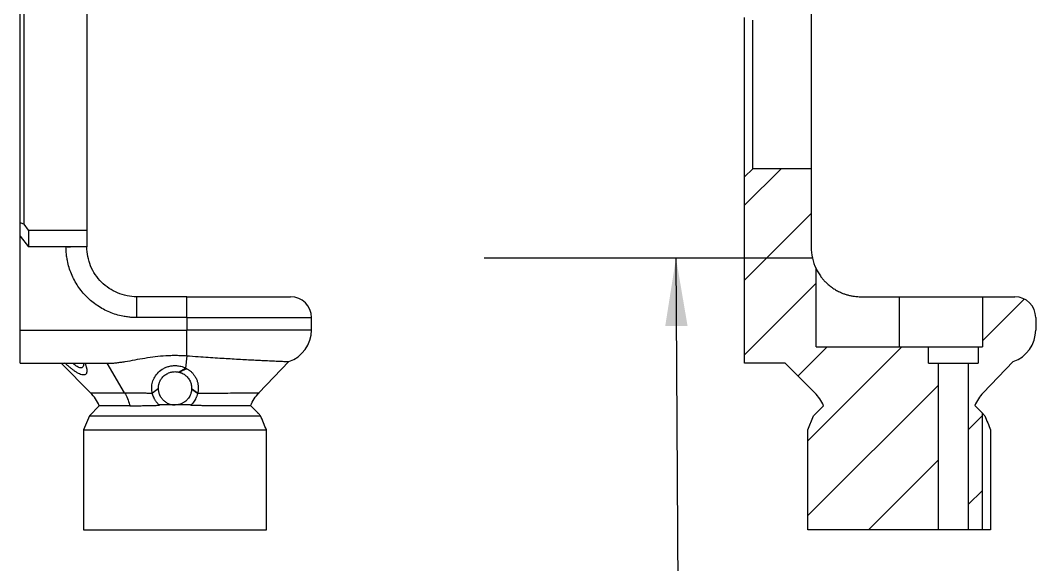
# Model space of a CAD drawing. Header units: millimetres. Extents: x 0 to 304, y 0 to 210.
# Drawn here: x 65.9 to 127, y 78.9 to 111.6 of the extents above; entities that cross this region are included whole.
import ezdxf

# ---------------------------------------------------------------- set-up
doc = ezdxf.new("R2010")
doc.units = ezdxf.units.MM
doc.layers.add('图框', color=7, linetype='Continuous')
doc.dimstyles.new('SLDDIMSTYLE1', dxfattribs={"dimtxt": 0.18, "dimasz": 4.08, "dimexe": 0, "dimexo": 0.0625, "dimgap": 0, "dimtad": 0, "dimtih": 1, "dimtoh": 1, "dimdec": 0, "dimrnd": 1e-09, "dimzin": 0, "dimdsep": 46, "dimtxsty": 'Standard', "dimsah": 1, "dimcen": 0.09, "dimadec": 0, "dimazin": 0, "dimtfac": 4.08, "dimtdec": 0, "dimtofl": 0, "dimtmove": 0, "dimatfit": 3, "dimfxl": 1, "dimfrac": 2, "dimtolj": 1, "dimtzin": 0, "dimarcsym": 0})

msp = doc.modelspace()

# ---------------------------------------------------------------- hatches: boundary and pattern name
at = {"layer": '图框', "linetype": 'Continuous', "lineweight": 18}
h = msp.add_hatch(dxfattribs=at)
h.set_pattern_fill('ANSI31', color=256, style=0)
edge = h.paths.add_edge_path(flags=0)
edge.add_line((121.1164, 90.9885), (120.5164, 90.9885))
edge.add_line((120.5164, 90.9885), (120.5164, 91.9885))
edge.add_line((120.5164, 91.9885), (113.7664, 91.9885))
edge.add_line((113.7664, 91.9885), (113.7664, 96.6808))
edge.add_arc((116.4664, 97.9885), 3, 180, 205.841933, ccw=False)
edge.add_line((113.4664, 97.9885), (113.4664, 102.6861))
edge.add_line((113.4664, 102.6861), (109.9664, 102.6861))
edge.add_line((109.9664, 102.6861), (109.4664, 102.1861))
edge.add_line((109.4664, 102.1861), (109.4664, 90.9885))
edge.add_line((109.4664, 90.9885), (111.9164, 90.9885))
edge.add_line((111.9164, 90.9885), (113.6842, 89.2207))
edge.add_arc((111.9164, 87.453), 2.5, 23.174121, 45, ccw=False)
edge.add_line((114.2147, 88.4368), (113.62, 87.842))
edge.add_line((113.62, 87.842), (113.2664, 86.9885))
edge.add_line((113.2664, 86.9885), (113.2664, 80.9885))
edge.add_line((113.2664, 80.9885), (121.1164, 80.9885))
edge.add_spline(control_points=[(121.1164, 80.9885), (121.1164, 84.3218), (121.1164, 87.6552), (121.1164, 90.9885)], knot_values=[0, 0, 0, 0, 1, 1, 1, 1], weights=[1, 1, 1, 1], degree=3, periodic=0)
h = msp.add_hatch(dxfattribs=at)
h.set_pattern_fill('ANSI31', color=256, style=0)
edge = h.paths.add_edge_path(flags=0)
edge.add_line((123.5164, 90.9885), (122.9164, 90.9885))
edge.add_line((122.9164, 90.9885), (122.9164, 80.9885))
edge.add_line((122.9164, 80.9885), (123.7664, 80.9885))
edge.add_line((123.7664, 80.9885), (123.7664, 87.9885))
edge.add_spline(control_points=[(123.7664, 87.9885), (123.6142, 88.1407), (123.4619, 88.293), (123.3097, 88.4452)], knot_values=[0, 0, 0, 0, 1, 1, 1, 1], weights=[1, 1, 1, 1], degree=3, periodic=0)
edge.add_spline(control_points=[(123.3097, 88.4452), (123.4273, 88.7275), (123.599, 88.9932), (123.8109, 89.2137)], knot_values=[0.0000114, 0.0000114, 0.0000114, 0.0000114, 0.0018464, 0.0018464, 0.0018464, 0.0018464], weights=[1, 1, 1, 1], degree=3, periodic=0)
edge.add_spline(control_points=[(123.8109, 89.2137), (124.0727, 89.4872), (124.3347, 89.7607), (124.5967, 90.0342), (124.7662, 90.2112), (124.9357, 90.3882), (125.1053, 90.5652), (125.2748, 90.7422), (125.4443, 90.9192), (125.6138, 91.0962)], knot_values=[0.0003106, 0.0003106, 0.0003106, 0.0003106, 0.0025831, 0.0025831, 0.0025831, 0.0040536, 0.0040536, 0.0040536, 0.0055242, 0.0055242, 0.0055242, 0.0055242], weights=[1, 1, 1, 1, 1, 1, 1, 1, 1, 1], degree=3, periodic=0)
edge.add_arc((124.9664, 92.9885), 2, 288.888009, 360)
edge.add_line((126.9664, 92.9885), (126.9664, 93.7385))
edge.add_arc((125.7164, 93.7385), 1.25, 0, 90)
edge.add_line((125.7164, 94.9885), (123.7664, 94.9885))
edge.add_line((123.7664, 94.9885), (123.7664, 91.9885))
edge.add_line((123.7664, 91.9885), (123.5164, 91.9885))
edge.add_spline(control_points=[(123.5164, 91.9885), (123.5164, 91.6552), (123.5164, 91.3218), (123.5164, 90.9885)], knot_values=[0, 0, 0, 0, 1, 1, 1, 1], weights=[1, 1, 1, 1], degree=3, periodic=0)

# ---------------------------------------------------------------- linework, layer by layer
at = {"color": 7, "linetype": 'Continuous', "lineweight": 25}
for p, q in [((65.9339, 99.4527), (65.9339, 136.0179)), ((66.1561, 99.3474), (66.1561, 119.2845)), ((69.9339, 119.2845), (69.9339, 98.9885)), ((109.9664, 102.6861), (109.4664, 102.1861)), ((113.4664, 102.6861), (109.9664, 102.6861)), ((113.4664, 102.6861), (113.4664, 97.9885)), ((109.4664, 90.9885), (109.4664, 102.1861)), ((65.9339, 99.4527), (66.1561, 99.3474)), ((65.9339, 98.6345), (65.9339, 99.4527)), ((66.4339, 98.9885), (66.1561, 99.3474)), ((66.4339, 98.9885), (69.9339, 98.9885)), ((66.4339, 98.9885), (66.4339, 97.9885)), ((69.9339, 98.9885), (69.9339, 97.9885)), ((65.9339, 98.6345), (66.4339, 97.9885)), ((65.9339, 92.9885), (65.9339, 98.6345)), ((68.6839, 97.9885), (66.4339, 97.9885)), ((69.9339, 97.9885), (68.6839, 97.9885)), ((113.7664, 91.9885), (113.7664, 96.6808)), ((75.9339, 94.9885), (72.9339, 94.9885)), ((118.7664, 94.9885), (118.7664, 91.9885)), ((123.7664, 94.9885), (123.7664, 91.9885)), ((123.7664, 94.9885), (125.7164, 94.9885)), ((75.9339, 93.7385), (72.9339, 93.7385)), ((75.9339, 93.7385), (75.9339, 92.9885)), ((83.4339, 92.9885), (83.4339, 93.7385)), ((126.9664, 93.7385), (126.9664, 92.9885)), ((65.9339, 92.9885), (75.9339, 92.9885)), ((113.7664, 91.9885), (120.5164, 91.9885)), ((120.5164, 90.9885), (120.5164, 91.9885)), ((123.5164, 91.9885), (123.5164, 90.9885)), ((123.5164, 91.9885), (123.7664, 91.9885)), ((65.9339, 90.9885), (71.1507, 90.9885)), ((68.3839, 90.9885), (70.1516, 89.2207)), ((72.2044, 89.2207), (71.1507, 90.9885)), ((75.9339, 91.445), (75.8708, 90.7068)), ((80.2783, 89.2137), (82.0813, 91.0962)), ((111.9164, 90.9885), (109.4664, 90.9885)), ((113.6842, 89.2207), (111.9164, 90.9885)), ((120.5164, 90.9885), (121.1164, 90.9885)), ((121.1164, 80.9885), (121.1164, 90.9885)), ((122.9164, 90.9885), (122.9164, 80.9885)), ((122.9164, 90.9885), (123.5164, 90.9885)), ((125.6138, 91.0962), (123.8108, 89.2136)), ((75.4385, 90.4673), (75.8708, 90.7068)), ((75.9512, 90.6641), (75.4772, 90.4584)), ((74.2339, 89.4771), (73.8711, 89.1984)), ((74.234, 89.4696), (73.8731, 89.19)), ((76.5925, 89.1868), (76.2334, 89.4586)), ((76.2335, 89.4631), (76.5936, 89.1918)), ((75.5968, 88.5567), (75.6213, 88.4885)), ((70.6821, 88.4368), (70.0874, 87.842)), ((79.7772, 88.4452), (80.2339, 87.9885)), ((113.62, 87.842), (114.2147, 88.4368)), ((123.3097, 88.4452), (123.7664, 87.9885)), ((123.7664, 80.9885), (123.7664, 87.9885)), ((70.0874, 87.842), (69.7339, 86.9885)), ((113.2664, 86.9885), (113.62, 87.842)), ((69.7339, 86.9885), (69.7339, 80.9885)), ((80.7292, 80.9885), (80.7292, 86.9885)), ((113.2664, 80.9885), (113.2664, 86.9885)), ((124.2596, 86.9885), (124.2596, 80.9885)), ((121.1164, 80.9885), (113.2664, 80.9885)), ((123.7664, 80.9885), (122.9164, 80.9885)), ((124.2596, 80.9885), (123.7664, 80.9885))]:
    msp.add_line(p, q, dxfattribs=at)
for centre, radius, start, end in [((116.4664, 97.9885), 3, 180, 205.841933), ((82.1839, 93.7385), 1.25, 0, 90), ((125.7164, 93.7385), 1.25, 0, 90), ((81.4339, 92.9885), 2, 288.903821, 0), ((124.9664, 92.9885), 2, 288.888009, 0), ((68.3839, 87.453), 2.5, 23.174121, 45), ((111.9164, 87.453), 2.5, 23.174121, 45)]:
    msp.add_arc(centre, radius, start, end, dxfattribs=at)
for points, knots in [([(113.4664, 114.1861), (113.4664, 114.1857), (113.4664, 114.1848), (113.4664, 114.1778), (113.4664, 114.1666), (113.4664, 114.1508), (113.4664, 114.1305), (113.4664, 114.1057), (113.4664, 114.052), (113.4664, 113.9475), (113.4664, 113.7569), (113.4664, 113.5154), (113.4664, 113.1282), (113.4664, 112.5281), (113.4664, 111.6512), (113.4664, 110.6507), (113.4664, 109.5651), (113.4664, 108.4361), (113.4664, 107.3071), (113.4664, 106.2215), (113.4664, 105.221), (113.4664, 104.3441), (113.4664, 103.744), (113.4664, 103.3568), (113.4664, 103.1153), (113.4664, 102.9247), (113.4664, 102.8105), (113.4664, 102.746), (113.4664, 102.7116), (113.4664, 102.6901), (113.4664, 102.6874), (113.4664, 102.6861)], [0, 0, 0, 0, 0.008954, 0.017891, 0.0268181, 0.0357422, 0.0446705, 0.05361, 0.0625677, 0.0938324, 0.1251124, 0.1563771, 0.1876571, 0.2501261, 0.3125951, 0.3750641, 0.4375331, 0.5000021, 0.5624711, 0.6249401, 0.6874091, 0.7498781, 0.8123471, 0.8436118, 0.8748917, 0.9061564, 0.9374364, 0.9530905, 0.9687106, 0.9843345, 1, 1, 1, 1]), ([(109.4664, 102.1861), (109.4664, 102.1866), (109.4664, 102.1877), (109.4664, 102.1961), (109.4664, 102.2097), (109.4664, 102.2288), (109.4664, 102.2533), (109.4664, 102.2833), (109.4664, 102.3188), (109.4664, 102.3597), (109.4664, 102.4597), (109.4664, 102.6616), (109.4664, 103.0377), (109.4664, 103.5084), (109.4664, 104.0676), (109.4664, 104.7034), (109.4664, 105.4061), (109.4664, 106.162), (109.4664, 106.9587), (109.4664, 107.7813), (109.4664, 108.6156), (109.4664, 109.4468), (109.4664, 110.0978), (109.4664, 110.5721), (109.4664, 110.8822), (109.4664, 111.1847), (109.4664, 111.4804), (109.4664, 111.6704), (109.4664, 111.7655)], [0, 0, 0, 0, 0.0139495, 0.0278571, 0.0417352, 0.0555958, 0.0694513, 0.083314, 0.0971961, 0.1111099, 0.1250676, 0.1875468, 0.2500468, 0.312526, 0.375026, 0.4375052, 0.5000052, 0.5624844, 0.6249844, 0.6874636, 0.7499636, 0.8124428, 0.8749428, 0.9000224, 0.9249965, 0.9499363, 0.9749137, 1, 1, 1, 1]), ([(109.9664, 102.6861), (109.9664, 102.6861), (109.9664, 102.756), (109.9664, 103.0305), (109.9664, 103.2351), (109.9664, 103.7643), (109.9664, 104.0889), (109.9664, 104.8347), (109.9664, 105.2559), (109.9664, 106.1646), (109.9664, 106.652), (109.9664, 107.6581), (109.9664, 108.1766), (109.9664, 109.2076), (109.9664, 109.72), (109.9664, 110.7016), (109.9664, 111.1708), (109.9664, 111.6016)], [0, 0, 0, 0, 0.125, 0.125, 0.25, 0.25, 0.375, 0.375, 0.5, 0.5, 0.625, 0.625, 0.75, 0.75, 0.875, 0.875, 1, 1, 1, 1]), ([(72.9339, 93.7385), (72.8874, 93.7389), (72.7947, 93.7398), (72.6558, 93.7469), (72.5173, 93.7581), (72.3792, 93.774), (72.2416, 93.7945), (72.0136, 93.836), (71.6982, 93.9148), (71.305, 94.0557), (70.9272, 94.2342), (70.4499, 94.5204), (69.9092, 94.9638), (69.4658, 95.5044), (69.1796, 95.9817), (69.0011, 96.3594), (68.8603, 96.7527), (68.77, 97.113), (68.7174, 97.4333), (68.6891, 97.7103), (68.6856, 97.8957), (68.6839, 97.9885)], [0, 0, 0, 0, 0.0208771, 0.0417118, 0.0625263, 0.0833432, 0.1041847, 0.1250733, 0.187567, 0.2501021, 0.3125958, 0.3751308, 0.5000083, 0.6248857, 0.6873794, 0.7499144, 0.8124081, 0.8749432, 0.9166495, 0.9582753, 1, 1, 1, 1]), ([(68.7503, 97.9885), (68.7946, 97.9885), (68.9025, 97.9885), (68.9673, 97.9885), (68.9518, 97.9885), (68.9487, 97.9885)], [0, 0, 0, 0, 0.3593964, 0.8762684, 1, 1, 1, 1]), ([(72.9339, 94.9885), (72.5412, 94.9885), (72.1486, 95.0666), (71.423, 95.3671), (71.0902, 95.5895), (70.5349, 96.1448), (70.3125, 96.4776), (70.0119, 97.2032), (69.9339, 97.5958), (69.9339, 97.9885)], [0, 0, 0, 0, 0.25, 0.25, 0.5, 0.5, 0.75, 0.75, 1, 1, 1, 1]), ([(113.7664, 96.6808), (113.7666, 96.6804), (113.7669, 96.6797), (113.7698, 96.6737), (113.7744, 96.6642), (113.781, 96.6508), (113.7897, 96.6336), (113.8005, 96.6125), (113.8224, 96.5707), (113.8655, 96.4911), (113.9387, 96.3706), (114.0365, 96.2259), (114.1524, 96.0754), (114.295, 95.9149), (114.4559, 95.7585), (114.6342, 95.6103), (114.8347, 95.468), (115.0475, 95.3417), (115.2649, 95.2365), (115.4712, 95.1559), (115.6659, 95.095), (115.8635, 95.0475), (116.063, 95.0138), (116.2632, 94.9925), (116.3993, 94.9898), (116.4664, 94.9885)], [0, 0, 0, 0, 0.0163793, 0.0330113, 0.0499212, 0.0671331, 0.0846695, 0.1025521, 0.120801, 0.1767527, 0.2416268, 0.2956811, 0.3653713, 0.4281642, 0.4912307, 0.558382, 0.6172956, 0.6822685, 0.7422447, 0.7889638, 0.8340477, 0.8775872, 0.9196829, 0.9604463, 1, 1, 1, 1]), ([(72.9339, 93.7385), (72.9339, 93.9021), (72.9339, 94.0657), (72.9339, 94.368), (72.9339, 94.5067), (72.9339, 94.7381), (72.9339, 94.8307), (72.9339, 94.956), (72.9339, 94.9885), (72.9339, 94.9885)], [0, 0, 0, 0, 0.25, 0.25, 0.5, 0.5, 0.75, 0.75, 1, 1, 1, 1]), ([(75.9339, 93.7385), (75.9339, 93.9021), (75.9339, 94.0657), (75.9339, 94.368), (75.9339, 94.5067), (75.9339, 94.7381), (75.9339, 94.8307), (75.9339, 94.956), (75.9339, 94.9885), (75.9339, 94.9885)], [0, 0, 0, 0, 0.25, 0.25, 0.5, 0.5, 0.75, 0.75, 1, 1, 1, 1]), ([(75.9339, 94.9885), (75.9924, 94.9885), (76.1094, 94.9885), (76.2846, 94.9885), (76.4593, 94.9885), (76.6336, 94.9885), (76.8073, 94.9885), (76.9807, 94.9885), (77.2968, 94.9885), (77.7511, 94.9885), (78.3294, 94.9885), (78.8849, 94.9885), (79.5868, 94.9885), (80.3819, 94.9885), (81.0339, 94.9885), (81.4548, 94.9885), (81.7173, 94.9885), (81.9245, 94.9885), (82.0487, 94.9885), (82.1188, 94.9885), (82.1562, 94.9885), (82.1795, 94.9885), (82.1824, 94.9885), (82.1839, 94.9885)], [0, 0, 0, 0, 0.0178994, 0.0357648, 0.0536101, 0.0714496, 0.0892972, 0.1071671, 0.1250734, 0.1875731, 0.2501008, 0.3126004, 0.3751282, 0.5000042, 0.6248802, 0.6873798, 0.7499076, 0.8124072, 0.8749349, 0.9062285, 0.9374534, 0.9686854, 1, 1, 1, 1]), ([(116.4664, 94.9885), (116.5109, 94.9885), (116.5999, 94.9885), (116.7357, 94.9885), (116.8729, 94.9885), (117.0117, 94.9885), (117.1521, 94.9885), (117.2941, 94.9885), (117.4376, 94.9885), (117.6308, 94.9885), (117.8746, 94.9885), (118.1699, 94.9885), (118.4674, 94.9885), (118.6666, 94.9885), (118.7664, 94.9885)], [0, 0, 0, 0, 0.0626867, 0.1252093, 0.1876233, 0.2499848, 0.3123499, 0.3747748, 0.4373154, 0.5000274, 0.6252232, 0.7499848, 0.8747609, 1, 1, 1, 1]), ([(118.7664, 94.9885), (118.8204, 94.9885), (118.9283, 94.9885), (119.0897, 94.9885), (119.2506, 94.9885), (119.4109, 94.9885), (119.5706, 94.9885), (119.7297, 94.9885), (120.0195, 94.9885), (120.4343, 94.9885), (120.9568, 94.9885), (121.4517, 94.9885), (121.9118, 94.9885), (122.3322, 94.9885), (122.7065, 94.9885), (123.031, 94.9885), (123.3004, 94.9885), (123.5125, 94.9885), (123.6367, 94.9885), (123.705, 94.9885), (123.7403, 94.9885), (123.7624, 94.9885), (123.7651, 94.9885), (123.7664, 94.9885)], [0, 0, 0, 0, 0.0206312, 0.0412099, 0.0617577, 0.0822961, 0.1028467, 0.1234312, 0.144071, 0.2160536, 0.2880715, 0.3600541, 0.432072, 0.5040546, 0.5760725, 0.6480551, 0.720073, 0.7920556, 0.8640734, 0.8981094, 0.9320442, 0.9659753, 1, 1, 1, 1]), ([(75.9339, 93.7385), (76.9156, 93.7385), (77.897, 93.7385), (79.711, 93.7385), (80.543, 93.7385), (81.9314, 93.7385), (82.4873, 93.7385), (83.2387, 93.7385), (83.4339, 93.7385), (83.4339, 93.7385)], [0, 0, 0, 0, 0.25, 0.25, 0.5, 0.5, 0.75, 0.75, 1, 1, 1, 1]), ([(65.9339, 90.9885), (65.9339, 90.9889), (65.9339, 90.9898), (65.9339, 90.9972), (65.9339, 91.0091), (65.9339, 91.0258), (65.9339, 91.0472), (65.9339, 91.0734), (65.9339, 91.1044), (65.9339, 91.1752), (65.9339, 91.3142), (65.9339, 91.5654), (65.9339, 91.8697), (65.9339, 92.1607), (65.9339, 92.4072), (65.9339, 92.5975), (65.9339, 92.7918), (65.9339, 92.9227), (65.9339, 92.9885)], [0, 0, 0, 0, 0.03153262, 0.06284015, 0.09399766, 0.12508127, 0.15616768, 0.18733354, 0.21865493, 0.2502068, 0.37507726, 0.5000366, 0.62490706, 0.7498664, 0.81268897, 0.87491107, 0.93714432, 1, 1, 1, 1]), ([(75.9339, 91.445), (75.9339, 91.6319), (75.9339, 91.8694), (75.9339, 92.401), (75.9339, 92.6946), (75.9339, 92.9885)], [0, 0, 0, 0, 0.5, 0.5, 1, 1, 1, 1]), ([(83.4339, 92.9885), (83.4339, 92.9885), (83.2387, 92.9885), (82.4873, 92.9885), (81.9314, 92.9885), (80.543, 92.9885), (79.711, 92.9885), (77.897, 92.9885), (76.9156, 92.9885), (75.9339, 92.9885)], [0, 0, 0, 0, 0.25, 0.25, 0.5, 0.5, 0.75, 0.75, 1, 1, 1, 1]), ([(120.5164, 91.9885), (120.5169, 91.9885), (120.5177, 91.9885), (120.525, 91.9885), (120.5366, 91.9885), (120.5529, 91.9885), (120.5739, 91.9885), (120.5996, 91.9885), (120.6548, 91.9885), (120.7607, 91.9885), (120.949, 91.9885), (121.1773, 91.9885), (121.4387, 91.9885), (121.7217, 91.9885), (122.0163, 91.9885), (122.311, 91.9885), (122.5939, 91.9885), (122.8554, 91.9885), (123.0836, 91.9885), (123.2721, 91.9885), (123.3879, 91.9885), (123.4544, 91.9885), (123.4901, 91.9885), (123.5124, 91.9885), (123.5151, 91.9885), (123.5164, 91.9885)], [0, 0, 0, 0, 0.0180055, 0.0358738, 0.0536611, 0.0714247, 0.0892217, 0.1071093, 0.1251436, 0.1875928, 0.2501013, 0.3125506, 0.3750591, 0.4375083, 0.5000168, 0.5624661, 0.6249746, 0.6874238, 0.7499324, 0.8123816, 0.8748901, 0.9063095, 0.9374303, 0.9685585, 1, 1, 1, 1]), ([(69.8139, 91.0043), (69.8241, 90.9802), (69.8443, 90.9326), (69.8697, 90.8641), (69.891, 90.7989), (69.9081, 90.7372), (69.921, 90.6791), (69.9299, 90.6244), (69.9348, 90.5732), (69.9364, 90.5037), (69.9259, 90.424), (69.8878, 90.3482), (69.8254, 90.2995), (69.737, 90.2828), (69.6261, 90.2995), (69.4973, 90.3481), (69.3545, 90.424), (69.2097, 90.5181), (69.0642, 90.6239), (68.92, 90.7375), (68.7678, 90.8647), (68.6636, 90.957), (68.6101, 91.0043)], [0, 0, 0, 0, 0.0325032, 0.0641317, 0.0949548, 0.1250471, 0.1544879, 0.183362, 0.2117592, 0.2397742, 0.305926, 0.3692591, 0.4354662, 0.5000349, 0.5645964, 0.6308108, 0.694137, 0.7602957, 0.8166852, 0.8749807, 0.9358803, 1, 1, 1, 1]), ([(69.7284, 90.9522), (69.7288, 90.9166), (69.73, 90.8303), (69.6807, 90.7426), (69.585, 90.7022), (69.4454, 90.7392), (69.2746, 90.8368), (69.1462, 90.9383), (69.0826, 90.9885)], [0, 0, 0, 0, 0.1277178, 0.3096375, 0.4733013, 0.6379459, 0.8206714, 1, 1, 1, 1]), ([(71.1507, 90.9885), (71.1873, 90.9888), (71.261, 90.9894), (71.3741, 90.9944), (71.4897, 91.002), (71.6079, 91.0123), (71.7287, 91.0251), (71.8521, 91.0403), (71.9781, 91.0575), (72.1066, 91.0767), (72.3872, 91.1216), (72.8222, 91.2011), (73.4264, 91.3116), (74.0421, 91.4038), (74.567, 91.4521), (74.9877, 91.47), (75.3035, 91.4727), (75.6193, 91.4654), (75.8289, 91.4518), (75.9339, 91.445)], [0, 0, 0, 0, 0.02677771, 0.05378956, 0.08104664, 0.10855972, 0.13633928, 0.16439551, 0.19273829, 0.2213772, 0.25032154, 0.37852832, 0.50244433, 0.62782645, 0.75198684, 0.81406185, 0.87597812, 0.93790206, 1, 1, 1, 1]), ([(76.6339, 91.3944), (76.8335, 91.3806), (77.2258, 91.3534), (77.786, 91.3169), (78.3089, 91.2844), (78.8157, 91.2542), (79.3026, 91.2265), (79.7648, 91.2017), (80.1802, 91.1804), (80.6104, 91.1595), (81.0296, 91.1401), (81.4082, 91.1234), (81.754, 91.109), (82.0247, 91.0984), (82.0626, 91.0969), (82.0813, 91.0962)], [0, 0, 0, 0, 0.0659132, 0.1294968, 0.1908028, 0.2498835, 0.3154007, 0.3788836, 0.4403976, 0.5000072, 0.5872386, 0.6705388, 0.7500909, 0.8765405, 1, 1, 1, 1]), ([(121.1164, 90.9885), (121.1169, 90.9885), (121.118, 90.9885), (121.1265, 90.9885), (121.1402, 90.9885), (121.1595, 90.9885), (121.1962, 90.9885), (121.263, 90.9885), (121.376, 90.9885), (121.513, 90.9885), (121.6698, 90.9885), (121.8396, 90.9885), (122.0163, 90.9885), (122.1931, 90.9885), (122.3629, 90.9885), (122.5198, 90.9885), (122.6567, 90.9885), (122.7698, 90.9885), (122.844, 90.9885), (122.8882, 90.9885), (122.9121, 90.9885), (122.915, 90.9885), (122.9164, 90.9885)], [0, 0, 0, 0, 0.025167, 0.0501078, 0.0749781, 0.0999348, 0.1251332, 0.1875663, 0.2500982, 0.3125312, 0.3750631, 0.4374962, 0.500028, 0.5624611, 0.624993, 0.687426, 0.7499579, 0.812391, 0.8749228, 0.9166924, 0.9581429, 1, 1, 1, 1]), ([(73.8711, 89.1984), (73.8652, 89.2256), (73.8532, 89.2802), (73.8416, 89.3628), (73.8348, 89.4463), (73.833, 89.5567), (73.844, 89.694), (73.8898, 89.909), (73.9999, 90.1703), (74.2196, 90.4588), (74.4896, 90.6604), (74.7542, 90.7767), (74.9757, 90.8353), (75.2087, 90.8591), (75.4175, 90.8462), (75.5925, 90.8116), (75.7368, 90.7679), (75.8257, 90.7273), (75.8708, 90.7068)], [0, 0, 0, 0, 0.0299153, 0.0601718, 0.0908572, 0.1220613, 0.1823596, 0.2439025, 0.3660848, 0.4891358, 0.6141266, 0.6790245, 0.7421033, 0.8069126, 0.8716727, 0.9137402, 0.9563459, 1, 1, 1, 1]), ([(74.2339, 89.4771), (74.2342, 89.5011), (74.2346, 89.5492), (74.2418, 89.6207), (74.2538, 89.6916), (74.271, 89.7617), (74.2932, 89.8306), (74.3374, 89.9396), (74.4237, 90.0883), (74.5545, 90.2302), (74.6849, 90.3272), (74.7927, 90.389), (74.903, 90.4349), (75.0154, 90.4663), (75.1185, 90.4838), (75.2287, 90.4904), (75.3139, 90.4862), (75.382, 90.4781), (75.4167, 90.4715), (75.4385, 90.4673)], [0, 0, 0, 0, 0.0443426, 0.0888187, 0.1334006, 0.1780472, 0.2227042, 0.2673036, 0.3942179, 0.5306188, 0.5964479, 0.6607964, 0.7291298, 0.784528, 0.8432773, 0.894277, 0.9446664, 0.9651879, 1, 1, 1, 1]), ([(75.4385, 90.4673), (75.4448, 90.466), (75.4576, 90.4632), (75.4706, 90.4601), (75.4772, 90.4584)], [0, 0, 0, 0, 0.4899158, 1, 1, 1, 1]), ([(75.4772, 90.4584), (75.4939, 90.454), (75.5315, 90.4439), (75.5933, 90.4225), (75.678, 90.3866), (75.7955, 90.3211), (75.9452, 90.2026), (76.0872, 90.0277), (76.1725, 89.8489), (76.2138, 89.6979), (76.2325, 89.5823), (76.2332, 89.503), (76.2335, 89.4631)], [0, 0, 0, 0, 0.034489, 0.0773894, 0.1295712, 0.2185611, 0.3499371, 0.5322814, 0.7211126, 0.8127262, 0.9057531, 1, 1, 1, 1]), ([(75.8708, 90.7068), (75.8845, 90.7), (75.9118, 90.6862), (75.9381, 90.6715), (75.9512, 90.6641)], [0, 0, 0, 0, 0.5001687, 1, 1, 1, 1]), ([(75.9512, 90.6641), (75.973, 90.6512), (76.017, 90.6252), (76.079, 90.5826), (76.1385, 90.5371), (76.1952, 90.4884), (76.2491, 90.4368), (76.3001, 90.382), (76.3483, 90.3242), (76.4194, 90.2282), (76.5018, 90.0889), (76.574, 89.9085), (76.6178, 89.7289), (76.6336, 89.5705), (76.6315, 89.4309), (76.6192, 89.3105), (76.6021, 89.2311), (76.5936, 89.1919)], [0, 0, 0, 0, 0.0382568, 0.0769841, 0.1162796, 0.1562376, 0.1969488, 0.2384994, 0.2809713, 0.324442, 0.4442945, 0.5662195, 0.6760505, 0.7831288, 0.8573918, 0.9295488, 1, 1, 1, 1]), ([(70.1516, 89.2207), (70.1516, 89.2207), (70.1978, 89.2207), (70.3802, 89.2207), (70.5163, 89.2207), (70.8712, 89.2207), (71.0898, 89.2207), (71.598, 89.2207), (71.8874, 89.2207), (72.2044, 89.2207)], [0, 0, 0, 0, 0.25, 0.25, 0.5, 0.5, 0.75, 0.75, 1, 1, 1, 1]), ([(72.2044, 89.2207), (72.2378, 89.2207), (72.3072, 89.2205), (72.419, 89.2198), (72.5414, 89.2188), (72.6749, 89.2175), (72.8194, 89.216), (72.98, 89.2141), (73.1768, 89.211), (73.4126, 89.2072), (73.6523, 89.2028), (73.8076, 89.1997), (73.8711, 89.1984)], [0, 0, 0, 0, 0.0678631, 0.140893, 0.2190714, 0.3023707, 0.3907553, 0.4841811, 0.5910688, 0.7384144, 0.893006, 1, 1, 1, 1]), ([(74.2706, 88.4885), (74.2531, 88.5061), (74.2182, 88.5414), (74.1699, 88.5972), (74.1246, 88.6546), (74.0826, 88.7138), (74.0438, 88.7746), (73.9985, 88.8538), (73.9506, 88.9531), (73.9045, 89.0726), (73.8838, 89.1502), (73.8731, 89.19)], [0, 0, 0, 0, 0.0837285, 0.1671897, 0.2506996, 0.3345677, 0.4190941, 0.5045675, 0.6619843, 0.8266614, 1, 1, 1, 1]), ([(74.4806, 88.8307), (74.4667, 88.8474), (74.4389, 88.8804), (74.4021, 88.9322), (74.3692, 88.9847), (74.3405, 89.0377), (74.3158, 89.0907), (74.2931, 89.1475), (74.2693, 89.2196), (74.2494, 89.3048), (74.2373, 89.3909), (74.2351, 89.4429), (74.2341, 89.4657)], [0, 0, 0, 0, 0.0859598, 0.1707889, 0.2545539, 0.337317, 0.4190976, 0.4988888, 0.5978873, 0.7489996, 0.8902757, 1, 1, 1, 1]), ([(76.2334, 89.4567), (76.2325, 89.4388), (76.2309, 89.4053), (76.2256, 89.3577), (76.2153, 89.2915), (76.2, 89.2243), (76.1729, 89.1424), (76.1395, 89.06), (76.081, 88.9493), (76.0211, 88.8736), (75.9882, 88.832)], [0, 0, 0, 0, 0.0881234, 0.1642138, 0.2284971, 0.403163, 0.4776417, 0.6103801, 0.7857528, 1, 1, 1, 1]), ([(76.5924, 89.1869), (76.5872, 89.1667), (76.5769, 89.1269), (76.5578, 89.0663), (76.5363, 89.0066), (76.5121, 88.9477), (76.4854, 88.89), (76.4445, 88.8111), (76.3839, 88.7119), (76.2979, 88.595), (76.2303, 88.524), (76.1965, 88.4885)], [0, 0, 0, 0, 0.0887823, 0.1749166, 0.2586084, 0.3400716, 0.41953, 0.4972197, 0.6663641, 0.8331451, 1, 1, 1, 1]), ([(76.6339, 89.1922), (76.8879, 89.1943), (77.3967, 89.1985), (78.0983, 89.2033), (78.7308, 89.2069), (79.2754, 89.2096), (79.713, 89.2116), (80.0393, 89.2129), (80.2243, 89.2135), (80.3002, 89.2138), (80.2782, 89.2137), (80.2782, 89.2137)], [0, 0, 0, 0, 0.1237712, 0.2479612, 0.3725959, 0.4975602, 0.6228208, 0.7483562, 0.8740396, 0.9998257, 1, 1, 1, 1]), ([(79.7749, 88.4398), (79.8412, 88.5814), (79.9738, 88.8646), (80.1794, 89.1001), (80.2823, 89.2179)], [0, 0, 0, 0, 0.4999595, 1, 1, 1, 1]), ([(74.4806, 88.8307), (74.4962, 88.8136), (74.5272, 88.7795), (74.5783, 88.7325), (74.6425, 88.6807), (74.7216, 88.6276), (74.8172, 88.5773), (74.9181, 88.5376), (75.0225, 88.5096), (75.1283, 88.4918), (75.1988, 88.4896), (75.2339, 88.4885)], [0, 0, 0, 0, 0.081447, 0.1629584, 0.2449226, 0.3722057, 0.49828, 0.6247001, 0.7527082, 0.8772825, 1, 1, 1, 1]), ([(75.9882, 88.832), (75.9727, 88.8149), (75.9437, 88.7829), (75.8997, 88.7417), (75.8605, 88.7087), (75.827, 88.6831), (75.8, 88.664), (75.7632, 88.6396), (75.7149, 88.6108), (75.6382, 88.5724), (75.5478, 88.5368), (75.4422, 88.5086), (75.3375, 88.4916), (75.268, 88.4895), (75.2339, 88.4885)], [0, 0, 0, 0, 0.081351, 0.1520787, 0.2121815, 0.2616585, 0.3005087, 0.3287315, 0.4169786, 0.4982937, 0.629758, 0.7571567, 0.880549, 1, 1, 1, 1]), ([(72.5226, 88.4368), (72.2385, 88.4368), (71.979, 88.4368), (71.5234, 88.4368), (71.3273, 88.4368), (71.0091, 88.4368), (70.8871, 88.4368), (70.7236, 88.4368), (70.6821, 88.4368), (70.6821, 88.4368)], [0, 0, 0, 0, 0.25, 0.25, 0.5, 0.5, 0.75, 0.75, 1, 1, 1, 1]), ([(72.5057, 88.4875), (72.5081, 88.479), (72.513, 88.4615), (72.5186, 88.444), (72.5215, 88.4349)], [0, 0, 0, 0, 0.4843295, 1, 1, 1, 1]), ([(72.5215, 88.4349), (72.5552, 88.435), (72.6247, 88.4351), (72.7354, 88.436), (72.8552, 88.4375), (72.9848, 88.4396), (73.1245, 88.4422), (73.3014, 88.4458), (73.5153, 88.4505), (73.7667, 88.4564), (74.0255, 88.4621), (74.2025, 88.4656), (74.2914, 88.4673)], [0, 0, 0, 0, 0.064261, 0.1326262, 0.2051736, 0.2819834, 0.3631381, 0.4487218, 0.5845139, 0.7209128, 0.8597381, 1, 1, 1, 1]), ([(76.6339, 88.466), (76.6832, 88.4656), (76.7814, 88.4648), (76.9259, 88.4636), (77.0673, 88.4625), (77.2052, 88.4614), (77.3398, 88.4604), (77.4708, 88.4594), (77.5982, 88.4584), (77.7219, 88.4575), (77.8419, 88.4566), (77.9581, 88.4558), (78.0705, 88.455), (78.1791, 88.4542), (78.2839, 88.4535), (78.3847, 88.4528), (78.4817, 88.4521), (78.5749, 88.4515), (78.6641, 88.451), (78.7495, 88.4504), (78.831, 88.4499), (78.9093, 88.4495), (78.9874, 88.449), (79.0678, 88.4486), (79.1518, 88.4482), (79.2378, 88.4477), (79.3244, 88.4473), (79.4097, 88.4469), (79.4919, 88.4465), (79.5686, 88.4462), (79.6375, 88.4459), (79.696, 88.4456), (79.7409, 88.4454), (79.7712, 88.4453), (79.7752, 88.4452), (79.7772, 88.4452)], [0, 0, 0, 0, 0.0273328, 0.0544201, 0.0812612, 0.1078559, 0.1342042, 0.1603066, 0.1861641, 0.2117774, 0.2371466, 0.2622714, 0.2871515, 0.3117861, 0.3361746, 0.3603164, 0.3842108, 0.4078574, 0.431256, 0.4544064, 0.4773088, 0.4999638, 0.5229283, 0.5484729, 0.5765995, 0.6073099, 0.6406052, 0.6764859, 0.7149511, 0.7559996, 0.79963, 0.8458427, 0.8946416, 0.9460285, 1, 1, 1, 1]), ([(80.2339, 87.9834), (80.2339, 87.9849), (80.2339, 87.9878), (80.2339, 87.9883), (80.2339, 87.9885)], [0, 0, 0, 0, 0.50017, 1, 1, 1, 1]), ([(70.0897, 87.842), (70.0889, 87.842), (70.0571, 87.842), (70.1706, 87.842), (70.4429, 87.842), (70.9163, 87.842), (71.5445, 87.842), (72.3118, 87.842), (73.1875, 87.842), (74.1395, 87.842), (75.1323, 87.842), (76.1288, 87.842), (77.092, 87.842), (77.9861, 87.842), (78.7774, 87.842), (79.4376, 87.842), (79.9376, 87.842), (80.276, 87.842), (80.3422, 87.842), (80.3753, 87.842)], [0, 0, 0, 0, 0.0015059, 0.0639117, 0.1263176, 0.1887235, 0.2511294, 0.3135353, 0.3759412, 0.438347, 0.5007529, 0.5631588, 0.6255647, 0.6879706, 0.7503765, 0.8127823, 0.8751882, 0.9375941, 1, 1, 1, 1]), ([(69.7361, 86.9885), (69.7354, 86.9885), (69.7013, 86.9885), (69.8227, 86.9885), (70.1139, 86.9885), (70.6205, 86.9885), (71.2929, 86.9885), (72.1141, 86.9885), (73.0513, 86.9885), (74.0701, 86.9885), (75.1323, 86.9885), (76.1983, 86.9885), (77.2283, 86.9885), (78.1839, 86.9885), (79.0291, 86.9885), (79.7337, 86.9885), (80.2664, 86.9885), (80.6259, 86.9885), (80.6948, 86.9885), (80.7292, 86.9885)], [0, 0, 0, 0, 0.0014075, 0.0638196, 0.1262316, 0.1886436, 0.2510556, 0.3134677, 0.3758797, 0.4382917, 0.5007038, 0.5631158, 0.6255278, 0.6879399, 0.7503519, 0.8127639, 0.8751759, 0.937588, 1, 1, 1, 1]), ([(69.7361, 80.9885), (69.7354, 80.9885), (69.7013, 80.9885), (69.8227, 80.9885), (70.1139, 80.9885), (70.6205, 80.9885), (71.2929, 80.9885), (72.1141, 80.9885), (73.0513, 80.9885), (74.0701, 80.9885), (75.1323, 80.9885), (76.1983, 80.9885), (77.2283, 80.9885), (78.1839, 80.9885), (79.0291, 80.9885), (79.7337, 80.9885), (80.2664, 80.9885), (80.6259, 80.9885), (80.6948, 80.9885), (80.7292, 80.9885)], [0, 0, 0, 0, 0.0014075, 0.0638196, 0.1262316, 0.1886436, 0.2510556, 0.3134677, 0.3758797, 0.4382917, 0.5007038, 0.5631158, 0.6255278, 0.6879399, 0.7503519, 0.8127639, 0.8751759, 0.937588, 1, 1, 1, 1]), ([(122.9164, 80.9885), (122.9159, 80.9885), (122.9149, 80.9885), (122.9063, 80.9885), (122.8927, 80.9885), (122.8734, 80.9885), (122.8366, 80.9885), (122.7699, 80.9885), (122.6569, 80.9885), (122.5199, 80.9885), (122.3631, 80.9885), (122.1932, 80.9885), (122.0165, 80.9885), (121.8397, 80.9885), (121.6699, 80.9885), (121.513, 80.9885), (121.3761, 80.9885), (121.263, 80.9885), (121.1889, 80.9885), (121.1446, 80.9885), (121.1207, 80.9885), (121.1179, 80.9885), (121.1164, 80.9885)], [0, 0, 0, 0, 0.0251519, 0.0500851, 0.0749554, 0.0999203, 0.1251349, 0.1875678, 0.2500995, 0.3125323, 0.375064, 0.4374968, 0.5000285, 0.5624614, 0.624993, 0.6874259, 0.7499576, 0.8123904, 0.8749221, 0.916714, 0.9581644, 1, 1, 1, 1])]:
    msp.add_open_spline(points, degree=3, knots=knots, dxfattribs=at)
for points in [[(75.9339, 91.445), (76.1699, 91.4277), (76.4037, 91.4109), (76.6339, 91.3944)], [(72.2044, 89.2207), (72.3303, 89.0096), (72.4322, 88.7593), (72.5057, 88.4875)], [(73.8731, 89.19), (73.8725, 89.1928), (73.8718, 89.1956), (73.8711, 89.1984)], [(74.234, 89.4696), (74.234, 89.4721), (74.234, 89.4746), (74.2339, 89.4771)], [(74.2341, 89.4657), (74.2341, 89.467), (74.2341, 89.4683), (74.234, 89.4696)], [(76.2335, 89.4631), (76.2335, 89.4616), (76.2335, 89.4601), (76.2334, 89.4586)], [(76.2334, 89.4586), (76.2334, 89.458), (76.2334, 89.4574), (76.2334, 89.4567)], [(76.5936, 89.1919), (76.5932, 89.1902), (76.5928, 89.1885), (76.5924, 89.1869)], [(76.5937, 89.1919), (76.6071, 89.192), (76.6205, 89.1921), (76.6339, 89.1922)], [(123.8109, 89.2137), (123.5952, 88.9893), (123.4293, 88.7323), (123.3097, 88.4452)], [(74.2914, 88.4673), (74.2842, 88.4742), (74.2771, 88.4811), (74.27, 88.4879)], [(74.3085, 88.4885), (74.3028, 88.4814), (74.2971, 88.4744), (74.2914, 88.4673)], [(76.1625, 88.4885), (75.5535, 88.4885), (74.9177, 88.4885), (74.3085, 88.4885)], [(76.178, 88.4696), (76.1729, 88.4759), (76.1677, 88.4822), (76.1625, 88.4885)], [(76.1969, 88.4881), (76.1906, 88.4819), (76.1843, 88.4758), (76.178, 88.4696)], [(76.178, 88.4696), (76.3319, 88.4684), (76.4841, 88.4672), (76.6339, 88.466)], [(80.3753, 87.842), (80.3282, 87.8892), (80.281, 87.9363), (80.2339, 87.9834)], [(123.7664, 87.981), (123.8128, 87.9347), (123.8592, 87.8884), (123.9056, 87.842)], [(80.7292, 86.9885), (80.6113, 87.273), (80.4933, 87.5575), (80.3753, 87.842)], [(123.9056, 87.842), (124.0236, 87.5575), (124.1416, 87.273), (124.2596, 86.9885)]]:
    msp.add_open_spline(points, degree=3, dxfattribs=at)
at = {"layer": '图框'}
msp.add_line((113.5424, 97.3177), (93.8144, 97.3177), dxfattribs=at)

# ---------------------------------------------------------------- leaders
msp.add_leader([(105.3455, 97.3177), (105.5727, 59.6819)], dimstyle='SLDDIMSTYLE1', dxfattribs=at)

doc.saveas('drawing.dxf')
